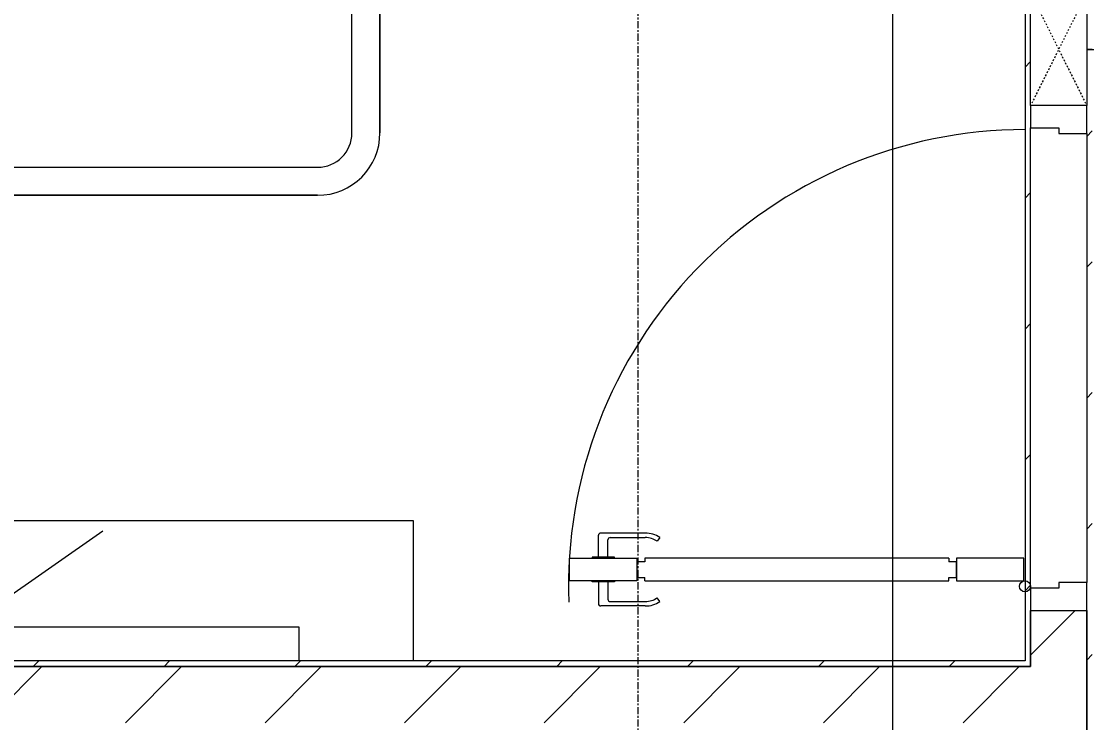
# Model space of a CAD drawing. Header units: millimetres. Extents: x 5357 to 201988, y -16345 to 109895.
# Drawn here: x 120953 to 122853, y 42237 to 43487 of the extents above; entities that cross this region are included whole.
import ezdxf

# ---------------------------------------------------------------- set-up
doc = ezdxf.new("R2010")
doc.units = ezdxf.units.MM
doc.linetypes.add('Dash', pattern=[6, 3, -3])
doc.linetypes.add('Grid Line', pattern=[22.225, 12.7, -3.175, 3.175, -3.175])
for name, color, linetype, lineweight in [('0-1', 7, 'Continuous', 5), ('A-ANNO-DIMS', 211, 'Continuous', 9), ('A-ANNO-DIMS-220', 211, 'Continuous', 9), ('A-DETL-GENF-1', 53, 'Continuous', 9), ('A-DOOR-1', 53, 'Continuous', 9), ('A-FLOR-1', 10, 'Continuous', 9), ('A-WALL-1', 9, 'Continuous', 18), ('A-WALL-PATT-1', 10, 'Continuous', 9), ('A-WALL-PATT-2', 53, 'Continuous', 9), ('I-FURN-1', 53, 'Continuous', 9), ('I-WALL-1', 9, 'Continuous', 18), ('S-COLS-2', 9, 'Continuous', 18), ('S-COLS-4', 53, 'Continuous', 9), ('S-COLS-HDLN-1', 53, 'Dash', 9), ('S-GRID-1', 1, 'Grid Line', 9)]:
    doc.layers.add(name, color=color, linetype=linetype, lineweight=lineweight)
doc.styles.add('Arial_4', font='arial_0.ttf', dxfattribs={"width": 0.9, "height": 660})
doc.dimstyles.new('1_Dim_chi_tiet_khu_đất_2', dxfattribs={"dimscale": 304.8, "dimtxt": 673.371204, "dimasz": 0.866142, "dimexe": 0.721785, "dimexo": 0.0625, "dimgap": 0.072178, "dimtad": 1, "dimdec": 0, "dimrnd": 5, "dimzin": 0, "dimdsep": 46, "dimtxsty": 'Arial_4', "dimblk1": 'OBLIQUE', "dimblk2": 'OBLIQUE', "dimsah": 1, "dimcen": 0.09, "dimdle": 0.721785, "dimazin": 0, "dimtfac": 1, "dimtdec": 4, "dimtix": 1, "dimtmove": 0, "dimatfit": 3, "dimfxl": 2.165354, "dimfxlon": 1, "dimtvp": 1, "dimtolj": 1, "dimtzin": 0, "dimarcsym": 2})
pattern_1 = [(45, (0, 0), (-124.4508, 124.4508), [])]
pattern_2 = [(45, (0, 0), (-116.67262, 116.67262), [])]

# ---------------------------------------------------------------- blocks, each defined once
blk = doc.blocks.new('DOOR_CW_01 CANH MO-PANEL KINH - DIW_01-900x2200-CỬA GỖ VÂN LAMINATE-553393-TKCS_MB SÂN ĐƯỜNG NỘI BỘ')
at = {"layer": 'A-DETL-GENF-1'}
for p, q in [((-397, 872), (-357, 872)), ((-397, 752), (-397, 872)), ((-357, 872), (-357, 752)), ((-399, 820.5), (-438, 820.5)), ((-399, 831.8), (-397, 831.8)), ((-399, 792.2), (-399, 831.8)), ((-397, 792.2), (-397, 831.8)), ((-357, 792.2), (-357, 831.8)), ((-355, 831.8), (-357, 831.8)), ((-355, 792.2), (-355, 831.8)), ((-355, 820.5), (-316, 820.5)), ((-442, 737), (-442, 816.5)), ((-434, 799.5), (-434, 737)), ((-399, 803.5), (-430, 803.5)), ((-355, 803.5), (-324, 803.5)), ((-320, 799.5), (-320, 737)), ((-312, 737), (-312, 816.5)), ((-397, 792.2), (-399, 792.2)), ((-357, 792.2), (-355, 792.2)), ((-357, 752), (-397, 752)), ((-363, 752), (-391, 752)), ((-391, 752), (-391, 738)), ((-363, 738), (-363, 752)), ((-397, 738), (-391, 738)), ((-397, 738), (-397, 196)), ((-357, 738), (-363, 738)), ((-357, 196), (-357, 738)), ((-433.9, 711.2), (-427.3, 715.8)), ((-320.1, 711.2), (-326.7, 715.8)), ((-397, 196), (-391, 196)), ((-391, 196), (-391, 182)), ((-357, 196), (-363, 196)), ((-363, 182), (-363, 196)), ((-357, 182), (-397, 182)), ((-397, 182), (-397, 62)), ((-391, 182), (-363, 182)), ((-357, 62), (-357, 182)), ((-397, 62), (-357, 62))]:
    blk.add_line(p, q, dxfattribs=at)
blk.add_circle((-407, 60), 10, dxfattribs=at)
for centre, radius, start, end in [((-407, 60), 814, 360, 92), ((-438, 816.5), 4, 90, 180), ((-316, 816.5), 4, 0, 90), ((-430, 799.5), 4, 90, 180), ((-324, 799.5), 4, 360, 90), ((-397, 737), 45, 180, 215), ((-397, 737), 37, 180, 215), ((-357, 737), 37, 325, 0), ((-357, 737), 45, 325, 0)]:
    blk.add_arc(centre, radius, start, end, dxfattribs=at)
at = {"layer": 'A-DOOR-1'}
for p, q in [((-410, 50), (-450, 50)), ((-450, 50), (-450, -50)), ((-410, 0), (-410, 50)), ((-407, 50), (-382, 50)), ((450, 50), (410, 50)), ((410, 50), (410, 0)), ((450, -50), (450, 50)), ((-400, 0), (-410, 0)), ((-400, -50), (-400, 0)), ((410, 0), (400, 0)), ((400, 0), (400, -50)), ((-450, -50), (-400, -50)), ((400, -50), (450, -50))]:
    blk.add_line(p, q, dxfattribs=at)
blk = doc.blocks.new('G1_SOF - BO TRU - 100x200-V144-TKCS_MB SÂN ĐƯỜNG NỘI BỘ')
at = {"layer": 'S-COLS-2'}
for p, q in [((-50, -100), (-50, 100)), ((50, 100), (50, -100)), ((50, -100), (-50, -100))]:
    blk.add_line(p, q, dxfattribs=at)
at = {"layer": 'S-COLS-HDLN-1'}
for p, q in [((50, -100), (-50, 100)), ((-50, -100), (50, 100))]:
    blk.add_line(p, q, dxfattribs=at)
blk = doc.blocks.new('GIUONG NGU-2TAB-1600x2000 - GIUONG NGU-2TAB-1600x2000-V19-TKCS_MB SÂN ĐƯỜNG NỘI BỘ')
at = {"layer": 'I-FURN-1'}
for p, q in [((569.6, 2050), (1997.1, 2050)), ((1997.1, 2050), (569.6, 2050)), ((1997.1, 2000), (569.6, 2000)), ((458.5, 50), (458.5, 1938.9)), ((458.5, 1938.9), (458.5, 50)), ((508.5, 1938.9), (508.5, 100))]:
    blk.add_line(p, q, dxfattribs=at)
for radius in [111.1, 111.1, 61.1]:
    blk.add_arc((569.6, 1938.9), radius, 90, 180, dxfattribs=at)
blk = doc.blocks.new('RES_BAN AN - RES_BAN AN-850638-TKCS_MB SÂN ĐƯỜNG NỘI BỘ')
at = {"layer": 'I-FURN-1'}
for p, q in [((0, 0), (0, -250)), ((1600, -250), (1600, 0)), ((0, -250), (1600, -250))]:
    blk.add_line(p, q, dxfattribs=at)
blk = doc.blocks.new('KE TIVI-2 - KE TIVI-2-842843-TKCS_MB SÂN ĐƯỜNG NỘI BỘ')
at = {"layer": 'I-FURN-1'}
for p, q in [((-595.6, 0), (-595.6, -60)), ((595.6, -60), (595.6, 0)), ((-595.6, -60), (595.6, -60)), ((0, -60), (-245.7, -232.1)), ((213, -209.1), (0, -60))]:
    blk.add_line(p, q, dxfattribs=at)
blk = doc.blocks.new('NCV_TKTC_TANG 1_rvt-1-TKCS_MB SÂN ĐƯỜNG NỘI BỘ')
at = {"layer": 'A-WALL-PATT-1'}
h = blk.add_hatch(dxfattribs=at)
h.set_pattern_fill('FP_1', color=256, style=0, pattern_type=2)
h.set_pattern_definition(pattern_1)
h.paths.add_polyline_path([(122769.3, 40436.9), (122852.6, 40436.9), (122852.6, 41337.3), (122752.6, 41337.3), (122752.6, 40436.9)])
h.paths.add_polyline_path([(122752.6, 42137.3), (122852.6, 42137.3), (122852.6, 42436.9), (122752.6, 42436.9), (122752.6, 42226.9)])
h.paths.add_polyline_path([(122852.6, 43536.9), (122852.6, 45136.9), (122752.6, 45136.9), (122752.6, 43536.9), (122769.3, 43536.9)])
h = blk.add_hatch(dxfattribs=at)
h.set_pattern_fill('FP_1', color=256, style=0, pattern_type=2)
h.set_pattern_definition(pattern_1)
h.paths.add_polyline_path([(120852.6, 42236.9), (122752.6, 42236.9), (122752.6, 42336.9), (120852.6, 42336.9)])
at = {"layer": 'A-WALL-PATT-2'}
h = blk.add_hatch(dxfattribs=at)
h.set_pattern_fill('FP_2', color=256, style=0, pattern_type=2)
h.set_pattern_definition(pattern_2)
h.paths.add_polyline_path([(122752.6, 42346.9), (122752.6, 45126.9), (122742.6, 45126.9), (122742.6, 42346.9), (122750.1, 42346.9)])
h = blk.add_hatch(dxfattribs=at)
h.set_pattern_fill('FP_2', color=256, style=0, pattern_type=2)
h.set_pattern_definition(pattern_2)
h.paths.add_polyline_path([(122862.6, 40236.9), (122862.6, 43436.9), (122852.6, 43436.9), (122852.6, 40236.9)])
h = blk.add_hatch(dxfattribs=at)
h.set_pattern_fill('FP_2', color=256, style=0, pattern_type=2)
h.set_pattern_definition(pattern_2)
h.paths.add_polyline_path([(122752.6, 42336.9), (122750.1, 42346.9), (118702.6, 42346.9), (118702.6, 42336.9), (122052.6, 42336.9)])
at = {"layer": 'A-FLOR-1'}
blk.add_line((122852.6, 43436.9), (122902.6, 43436.9), dxfattribs=at)
at = {"layer": 'A-WALL-1'}
for p, q in [((122752.6, 42436.9), (122752.6, 42336.9)), ((122852.6, 42137.3), (122852.6, 42436.9)), ((122752.6, 42336.9), (120852.6, 42336.9))]:
    blk.add_line(p, q, dxfattribs=at)
at = {"layer": 'I-WALL-1'}
for p, q in [((122742.6, 45126.9), (122742.6, 42346.9)), ((122862.6, 43436.9), (122852.6, 43436.9)), ((122752.6, 42476.9), (122752.6, 43296.9)), ((122852.6, 43286.9), (122852.6, 42486.9)), ((122752.6, 42346.9), (122752.6, 42436.9)), ((122852.6, 42436.9), (122852.6, 42137.3)), ((122742.6, 42346.9), (118712.6, 42346.9)), ((122752.6, 42336.9), (122752.6, 42346.9)), ((119952.6, 42336.9), (122752.6, 42336.9))]:
    blk.add_line(p, q, dxfattribs=at)
at = {"layer": 'A-DOOR-1', "rotation": 90.00000000000087}
blk.add_blockref('DOOR_CW_01 CANH MO-PANEL KINH - DIW_01-900x2200-CỬA GỖ VÂN LAMINATE-553393-TKCS_MB SÂN ĐƯỜNG NỘI BỘ', (122802.6, 42886.9), dxfattribs=at)
at = {"layer": 'I-FURN-1', "rotation": 180}
for name, p in [('GIUONG NGU-2TAB-1600x2000 - GIUONG NGU-2TAB-1600x2000-V19-TKCS_MB SÂN ĐƯỜNG NỘI BỘ', (122051, 45226.9)), ('RES_BAN AN - RES_BAN AN-850638-TKCS_MB SÂN ĐƯỜNG NỘI BỘ', (121652.6, 42346.9)), ('KE TIVI-2 - KE TIVI-2-842843-TKCS_MB SÂN ĐƯỜNG NỘI BỘ', (120852.6, 42346.9))]:
    blk.add_blockref(name, p, dxfattribs=at)
at = {"layer": 'S-COLS-4', "rotation": 180}
blk.add_blockref('G1_SOF - BO TRU - 100x200-V144-TKCS_MB SÂN ĐƯỜNG NỘI BỘ', (122802.6, 43436.9), dxfattribs=at)
blk = doc.blocks.new('DIMBLOCK42-TKCS_MB SÂN ĐƯỜNG NỘI BỘ')
at = {"layer": 'A-ANNO-DIMS-220'}
for p, q in [((122507.1, 17016.9), (122507.1, 78456.9)), ((121847.1, 78236.9), (122727.1, 78236.9)), ((122507.1, 78236.9), (121847.1, 78236.9)), ((121847.1, 17236.9), (122727.1, 17236.9)), ((122507.1, 17236.9), (121847.1, 17236.9))]:
    blk.add_line(p, q, dxfattribs=at)
at = {"layer": 'A-ANNO-DIMS-220', "lineweight": 25}
for p, q in [((122507.1, 78236.9), (122375.1, 78368.9)), ((122507.1, 78236.9), (122639.1, 78104.9)), ((122507.1, 17236.9), (122375.1, 17368.9)), ((122507.1, 17236.9), (122639.1, 17104.9))]:
    blk.add_line(p, q, dxfattribs=at)
at = {"layer": 'A-ANNO-DIMS-220', "color": 0, "insert": (121628.2, 46597.4), "char_height": 660, "width": 2734.923, "attachment_point": 1, "rotation": 90, "line_spacing_factor": 0.941778, "style": 'Arial_4'}
blk.add_mtext('61000', dxfattribs=at)
blk = doc.blocks.new('_Oblique')
at = {"color": 0, "linetype": 'ByBlock', "lineweight": -2}
blk.add_line((-0.5, -0.5), (0.5, 0.5), dxfattribs=at)

msp = doc.modelspace()

# ---------------------------------------------------------------- linework, layer by layer
at = {"layer": 'S-GRID-1'}
msp.add_line((122052.6, 20960.6), (122052.6, 80482.7), dxfattribs=at)

# ---------------------------------------------------------------- block references
at = {"layer": '0-1'}
msp.add_blockref('NCV_TKTC_TANG 1_rvt-1-TKCS_MB SÂN ĐƯỜNG NỘI BỘ', (0, 0), dxfattribs=at)

# ---------------------------------------------------------------- dimensions: what is measured, and where the dimension line sits
at = {"layer": 'A-ANNO-DIMS'}
dim = msp.add_linear_dim(base=(122507.1, 78236.9), p1=(121847.1, 17236.9), p2=(121847.1, 78236.9), angle=90, dimstyle='1_Dim_chi_tiet_khu_đất_2', override={"dimpost": '<>', "dimfxl": 61000}, dxfattribs=at)
dim.commit()
dim.dimension.update_dxf_attribs({"geometry": 'DIMBLOCK42-TKCS_MB SÂN ĐƯỜNG NỘI BỘ', "text_midpoint": (122148.1, 47736.9)})

doc.saveas('drawing.dxf')
